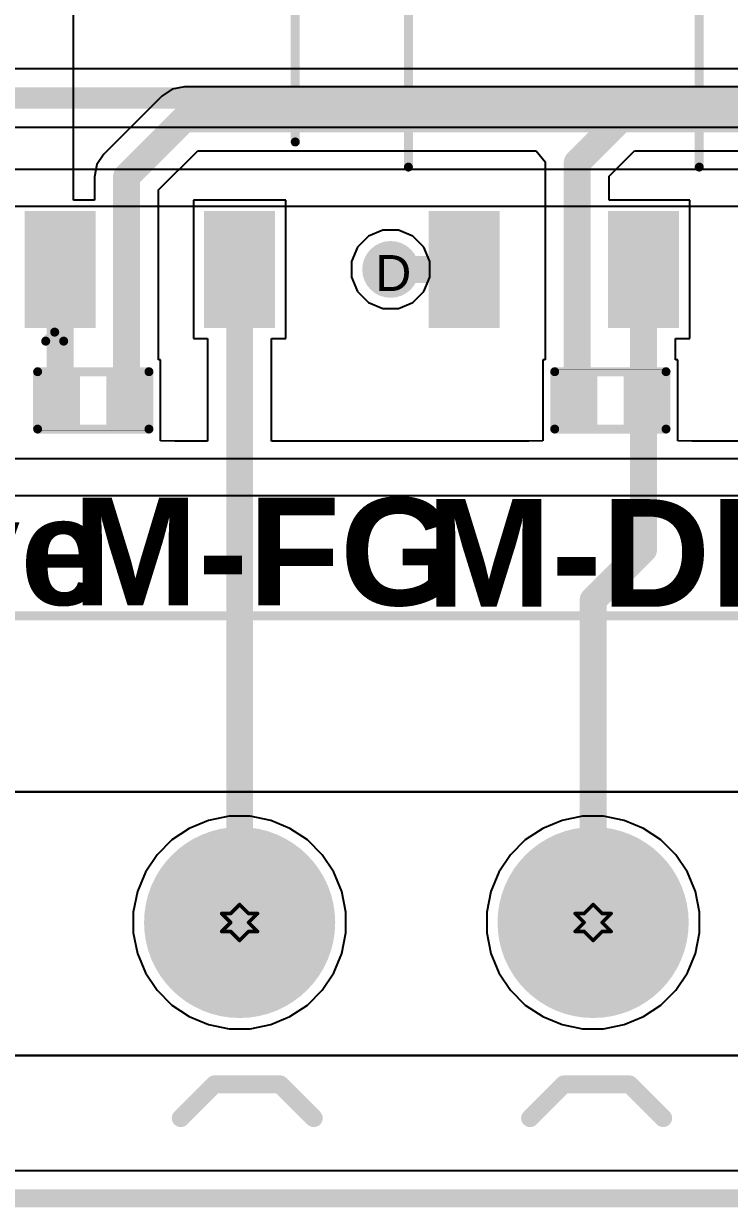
# Model space of a CAD drawing. Header units: inches. Extents: x 0 to 5401, y 0 to 5414.
# Drawn here: x 54.02 to 64, y -0.13 to 16.63 of the extents above; entities that cross this region are included whole.
import ezdxf

# ---------------------------------------------------------------- set-up
doc = ezdxf.new("R2010")
doc.units = ezdxf.units.IN
for name, color, linetype in [('Board Outline', 216, 'Continuous'), ('Bottom Layer', 5, 'Continuous'), ('Bottom Solder', 6, 'Continuous'), ('Drill Drawing', 1, 'Continuous'), ('Layer 1', 16, 'Continuous'), ('Layer 2', 76, 'Continuous'), ('Multi-Layer', 9, 'Continuous'), ('Pad Holes', 156, 'Continuous'), ('Top Layer', 1, 'Continuous'), ('Top Overlay', 2, 'Continuous'), ('Top Paste', 8, 'Continuous'), ('Top Solder', 216, 'Continuous'), ('Via Holes', 16, 'Continuous')]:
    doc.layers.add(name, color=color, linetype=linetype)
doc.styles.add('Arial', font='', dxfattribs={"height": 0.2})
doc.styles.add('Arial_Bold', font='', dxfattribs={"height": 0.2})
doc.styles.get('Arial').set_extended_font_data('Arial')
doc.styles.get('Arial_Bold').set_extended_font_data('Arial', bold=True)

# ---------------------------------------------------------------- blocks, each defined once
blk = doc.blocks.new('SOP_4_2_54_20')
at = {"layer": 'Top Layer'}
for points in [[(-3.85, 1.67), (-2.4, 1.67), (-2.4, 0.87), (-3.85, 0.87)], [(2.4, 1.67), (3.85, 1.67), (3.85, 0.87), (2.4, 0.87)], [(-3.85, -0.87), (-2.4, -0.87), (-2.4, -1.67), (-3.85, -1.67)], [(2.4, -0.87), (3.85, -0.87), (3.85, -1.67), (2.4, -1.67)]]:
    blk.add_hatch(color=1, dxfattribs=at).paths.add_polyline_path(points)
at = {"layer": 'Top Paste'}
for points in [[(-3.85, 1.67), (-2.4, 1.67), (-2.4, 0.87), (-3.85, 0.87)], [(2.4, 1.67), (3.85, 1.67), (3.85, 0.87), (2.4, 0.87)], [(-3.85, -0.87), (-2.4, -0.87), (-2.4, -1.67), (-3.85, -1.67)], [(2.4, -0.87), (3.85, -0.87), (3.85, -1.67), (2.4, -1.67)]]:
    blk.add_hatch(color=8, dxfattribs=at).paths.add_polyline_path(points)
at = {"layer": 'Top Solder'}
for points in [[(-3.952, 1.772), (-2.298, 1.772), (-2.298, 0.768), (-3.952, 0.768)], [(2.298, 1.772), (3.952, 1.772), (3.952, 0.768), (2.298, 0.768)], [(-3.952, -0.768), (-2.298, -0.768), (-2.298, -1.772), (-3.952, -1.772)], [(2.298, -0.768), (3.952, -0.768), (3.952, -1.772), (2.298, -1.772)]]:
    blk.add_hatch(color=216, dxfattribs=at).paths.add_polyline_path(points)
at = {"layer": 'Top Overlay'}
for points in [[(-1.321, 2.057, 0.127, 0.127, 0), (1.676, 2.057, 0.127, 0.127, 0)], [(-4.14, 1.473, 0.127, 0.127, 0), (-4.013, 1.346, 0.127, 0.127, 0)], [(-4.14, 1.473, 0.127, 0.127, 0), (-4.14, 1.219, 0.127, 0.127, 0)], [(-4.013, 1.346, 0.127, 0.127, 0), (-4.14, 1.219, 0.127, 0.127, 0)], [(-1.321, -2.057, 0.127, 0.127, 0), (1.676, -2.057, 0.127, 0.127, 0)]]:
    blk.add_lwpolyline(points, format="xyseb", dxfattribs=at)
for points in [[(-1.353, 2.057, 0.0635, 0.0635, 1), (-1.289, 2.057, 0.0635, 0.0635, 1)], [(1.645, 2.057, 0.0635, 0.0635, 1), (1.708, 2.057, 0.0635, 0.0635, 1)], [(-4.172, 1.473, 0.0635, 0.0635, 1), (-4.108, 1.473, 0.0635, 0.0635, 1)], [(-4.172, 1.473, 0.0635, 0.0635, 1), (-4.108, 1.473, 0.0635, 0.0635, 1)], [(-4.045, 1.346, 0.0635, 0.0635, 1), (-3.981, 1.346, 0.0635, 0.0635, 1)], [(-4.045, 1.346, 0.0635, 0.0635, 1), (-3.981, 1.346, 0.0635, 0.0635, 1)], [(-4.172, 1.219, 0.0635, 0.0635, 1), (-4.108, 1.219, 0.0635, 0.0635, 1)], [(-4.172, 1.219, 0.0635, 0.0635, 1), (-4.108, 1.219, 0.0635, 0.0635, 1)], [(-1.353, -2.057, 0.0635, 0.0635, 1), (-1.289, -2.057, 0.0635, 0.0635, 1)], [(1.645, -2.057, 0.0635, 0.0635, 1), (1.708, -2.057, 0.0635, 0.0635, 1)]]:
    blk.add_lwpolyline(points, format="xyseb", close=True, dxfattribs=at)
blk = doc.blocks.new('SOP_4_2_54_22')
at = {"layer": 'Top Layer'}
for points in [[(-3.85, 1.67), (-2.4, 1.67), (-2.4, 0.87), (-3.85, 0.87)], [(2.4, 1.67), (3.85, 1.67), (3.85, 0.87), (2.4, 0.87)], [(-3.85, -0.87), (-2.4, -0.87), (-2.4, -1.67), (-3.85, -1.67)], [(2.4, -0.87), (3.85, -0.87), (3.85, -1.67), (2.4, -1.67)]]:
    blk.add_hatch(color=1, dxfattribs=at).paths.add_polyline_path(points)
at = {"layer": 'Top Paste'}
for points in [[(-3.85, 1.67), (-2.4, 1.67), (-2.4, 0.87), (-3.85, 0.87)], [(2.4, 1.67), (3.85, 1.67), (3.85, 0.87), (2.4, 0.87)], [(-3.85, -0.87), (-2.4, -0.87), (-2.4, -1.67), (-3.85, -1.67)], [(2.4, -0.87), (3.85, -0.87), (3.85, -1.67), (2.4, -1.67)]]:
    blk.add_hatch(color=8, dxfattribs=at).paths.add_polyline_path(points)
at = {"layer": 'Top Solder'}
for points in [[(-3.952, 1.772), (-2.298, 1.772), (-2.298, 0.768), (-3.952, 0.768)], [(2.298, 1.772), (3.952, 1.772), (3.952, 0.768), (2.298, 0.768)], [(-3.952, -0.768), (-2.298, -0.768), (-2.298, -1.772), (-3.952, -1.772)], [(2.298, -0.768), (3.952, -0.768), (3.952, -1.772), (2.298, -1.772)]]:
    blk.add_hatch(color=216, dxfattribs=at).paths.add_polyline_path(points)
at = {"layer": 'Top Overlay'}
for points in [[(1.676, 2.057, 0.127, 0.127, 0), (-1.321, 2.057, 0.127, 0.127, 0)], [(-4.013, 1.346, 0.127, 0.127, 0), (-4.14, 1.473, 0.127, 0.127, 0)], [(-4.14, 1.219, 0.127, 0.127, 0), (-4.14, 1.473, 0.127, 0.127, 0)], [(-4.14, 1.219, 0.127, 0.127, 0), (-4.013, 1.346, 0.127, 0.127, 0)], [(1.676, -2.057, 0.127, 0.127, 0), (-1.321, -2.057, 0.127, 0.127, 0)]]:
    blk.add_lwpolyline(points, format="xyseb", dxfattribs=at)
for points in [[(-1.353, 2.057, 0.0635, 0.0635, 1), (-1.289, 2.057, 0.0635, 0.0635, 1)], [(1.645, 2.057, 0.0635, 0.0635, 1), (1.708, 2.057, 0.0635, 0.0635, 1)], [(-4.172, 1.473, 0.0635, 0.0635, 1), (-4.108, 1.473, 0.0635, 0.0635, 1)], [(-4.172, 1.473, 0.0635, 0.0635, 1), (-4.108, 1.473, 0.0635, 0.0635, 1)], [(-4.045, 1.346, 0.0635, 0.0635, 1), (-3.981, 1.346, 0.0635, 0.0635, 1)], [(-4.045, 1.346, 0.0635, 0.0635, 1), (-3.981, 1.346, 0.0635, 0.0635, 1)], [(-4.172, 1.219, 0.0635, 0.0635, 1), (-4.108, 1.219, 0.0635, 0.0635, 1)], [(-4.172, 1.219, 0.0635, 0.0635, 1), (-4.108, 1.219, 0.0635, 0.0635, 1)], [(-1.353, -2.057, 0.0635, 0.0635, 1), (-1.289, -2.057, 0.0635, 0.0635, 1)], [(1.645, -2.057, 0.0635, 0.0635, 1), (1.708, -2.057, 0.0635, 0.0635, 1)]]:
    blk.add_lwpolyline(points, format="xyseb", close=True, dxfattribs=at)
blk = doc.blocks.new('R___0402_82')
at = {"layer": 'Top Layer'}
for points in [[(-0.699, -0.318), (-0.699, 0.318), (-0.241, 0.318), (-0.241, -0.318)], [(0.241, -0.318), (0.241, 0.318), (0.699, 0.318), (0.699, -0.318)]]:
    blk.add_hatch(color=1, dxfattribs=at).paths.add_polyline_path(points)
at = {"layer": 'Top Paste'}
for points in [[(-0.699, -0.318), (-0.699, 0.318), (-0.241, 0.318), (-0.241, -0.318)], [(0.241, -0.318), (0.241, 0.318), (0.699, 0.318), (0.699, -0.318)]]:
    blk.add_hatch(color=8, dxfattribs=at).paths.add_polyline_path(points)
at = {"layer": 'Top Solder'}
for points in [[(-0.754, -0.373), (-0.754, 0.373), (-0.186, 0.373), (-0.186, -0.373)], [(0.186, -0.373), (0.186, 0.373), (0.754, 0.373), (0.754, -0.373)]]:
    blk.add_hatch(color=216, dxfattribs=at).paths.add_polyline_path(points)
at = {"layer": 'Top Overlay'}
for points in [[(-0.787, 0.406, 0.127, 0.127, 0), (0.787, 0.406, 0.127, 0.127, 0)], [(-0.787, -0.406, 0.127, 0.127, 0), (-0.787, 0.406, 0.127, 0.127, 0)], [(0.787, -0.406, 0.127, 0.127, 0), (0.787, 0.406, 0.127, 0.127, 0)], [(-0.787, -0.406, 0.127, 0.127, 0), (0.787, -0.406, 0.127, 0.127, 0)], [(-0.813, -0.432, 0.00323, 0.00323, 0), (0.813, -0.432, 0.00323, 0.00323, 0)]]:
    blk.add_lwpolyline(points, format="xyseb", dxfattribs=at)
for points in [[(-0.819, 0.406, 0.0635, 0.0635, 1), (-0.756, 0.406, 0.0635, 0.0635, 1)], [(-0.819, 0.406, 0.0635, 0.0635, 1), (-0.756, 0.406, 0.0635, 0.0635, 1)], [(0.756, 0.406, 0.0635, 0.0635, 1), (0.819, 0.406, 0.0635, 0.0635, 1)], [(0.756, 0.406, 0.0635, 0.0635, 1), (0.819, 0.406, 0.0635, 0.0635, 1)], [(-0.819, -0.406, 0.0635, 0.0635, 1), (-0.756, -0.406, 0.0635, 0.0635, 1)], [(-0.819, -0.406, 0.0635, 0.0635, 1), (-0.756, -0.406, 0.0635, 0.0635, 1)], [(-0.814, -0.432, 0.00161, 0.00161, 1), (-0.812, -0.432, 0.00161, 0.00161, 1)], [(0.756, -0.406, 0.0635, 0.0635, 1), (0.819, -0.406, 0.0635, 0.0635, 1)], [(0.756, -0.406, 0.0635, 0.0635, 1), (0.819, -0.406, 0.0635, 0.0635, 1)], [(0.812, -0.432, 0.00161, 0.00161, 1), (0.814, -0.432, 0.00161, 0.00161, 1)]]:
    blk.add_lwpolyline(points, format="xyseb", close=True, dxfattribs=at)
blk = doc.blocks.new('R___0402_84')
at = {"layer": 'Top Layer'}
for points in [[(-0.699, -0.318), (-0.699, 0.318), (-0.241, 0.318), (-0.241, -0.318)], [(0.241, -0.318), (0.241, 0.318), (0.699, 0.318), (0.699, -0.318)]]:
    blk.add_hatch(color=1, dxfattribs=at).paths.add_polyline_path(points)
at = {"layer": 'Top Paste'}
for points in [[(-0.699, -0.318), (-0.699, 0.318), (-0.241, 0.318), (-0.241, -0.318)], [(0.241, -0.318), (0.241, 0.318), (0.699, 0.318), (0.699, -0.318)]]:
    blk.add_hatch(color=8, dxfattribs=at).paths.add_polyline_path(points)
at = {"layer": 'Top Solder'}
for points in [[(-0.754, -0.373), (-0.754, 0.373), (-0.186, 0.373), (-0.186, -0.373)], [(0.186, -0.373), (0.186, 0.373), (0.754, 0.373), (0.754, -0.373)]]:
    blk.add_hatch(color=216, dxfattribs=at).paths.add_polyline_path(points)
at = {"layer": 'Top Overlay'}
for points in [[(0.787, 0.406, 0.127, 0.127, 0), (-0.787, 0.406, 0.127, 0.127, 0)], [(-0.787, 0.406, 0.127, 0.127, 0), (-0.787, -0.406, 0.127, 0.127, 0)], [(0.787, 0.406, 0.127, 0.127, 0), (0.787, -0.406, 0.127, 0.127, 0)], [(0.787, -0.406, 0.127, 0.127, 0), (-0.787, -0.406, 0.127, 0.127, 0)], [(0.813, -0.432, 0.00323, 0.00323, 0), (-0.813, -0.432, 0.00323, 0.00323, 0)]]:
    blk.add_lwpolyline(points, format="xyseb", dxfattribs=at)
for points in [[(-0.819, 0.406, 0.0635, 0.0635, 1), (-0.756, 0.406, 0.0635, 0.0635, 1)], [(-0.819, 0.406, 0.0635, 0.0635, 1), (-0.756, 0.406, 0.0635, 0.0635, 1)], [(0.756, 0.406, 0.0635, 0.0635, 1), (0.819, 0.406, 0.0635, 0.0635, 1)], [(0.756, 0.406, 0.0635, 0.0635, 1), (0.819, 0.406, 0.0635, 0.0635, 1)], [(-0.819, -0.406, 0.0635, 0.0635, 1), (-0.756, -0.406, 0.0635, 0.0635, 1)], [(-0.819, -0.406, 0.0635, 0.0635, 1), (-0.756, -0.406, 0.0635, 0.0635, 1)], [(-0.814, -0.432, 0.00161, 0.00161, 1), (-0.812, -0.432, 0.00161, 0.00161, 1)], [(0.756, -0.406, 0.0635, 0.0635, 1), (0.819, -0.406, 0.0635, 0.0635, 1)], [(0.756, -0.406, 0.0635, 0.0635, 1), (0.819, -0.406, 0.0635, 0.0635, 1)], [(0.812, -0.432, 0.00161, 0.00161, 1), (0.814, -0.432, 0.00161, 0.00161, 1)]]:
    blk.add_lwpolyline(points, format="xyseb", close=True, dxfattribs=at)
blk = doc.blocks.new('WJ127_5_0_5P_184')
at = {"layer": 'Bottom Layer'}
h = blk.add_hatch(color=5, dxfattribs=at)
edge = h.paths.add_edge_path()
edge.add_arc((0, 0), 1.25, 0, 360)
h = blk.add_hatch(color=5, dxfattribs=at)
edge = h.paths.add_edge_path()
edge.add_arc((5, 0), 1.25, 0, 360)
at = {"layer": 'Bottom Solder'}
h = blk.add_hatch(color=6, dxfattribs=at)
edge = h.paths.add_edge_path()
edge.add_arc((0, 0), 1.352, 0, 360)
h = blk.add_hatch(color=6, dxfattribs=at)
edge = h.paths.add_edge_path()
edge.add_arc((5, 0), 1.352, 0, 360)
at = {"layer": 'Layer 1'}
h = blk.add_hatch(color=16, dxfattribs=at)
edge = h.paths.add_edge_path()
edge.add_arc((0, 0), 1.25, 0, 360)
h = blk.add_hatch(color=16, dxfattribs=at)
edge = h.paths.add_edge_path()
edge.add_arc((5, 0), 1.25, 0, 360)
at = {"layer": 'Layer 2'}
h = blk.add_hatch(color=76, dxfattribs=at)
edge = h.paths.add_edge_path()
edge.add_arc((0, 0), 1.25, 0, 360)
h = blk.add_hatch(color=76, dxfattribs=at)
edge = h.paths.add_edge_path()
edge.add_arc((5, 0), 1.25, 0, 360)
at = {"layer": 'Multi-Layer'}
h = blk.add_hatch(color=9, dxfattribs=at)
edge = h.paths.add_edge_path()
edge.add_arc((0, 0), 1.25, 0, 360)
h = blk.add_hatch(color=9, dxfattribs=at)
edge = h.paths.add_edge_path()
edge.add_arc((5, 0), 1.25, 0, 360)
at = {"layer": 'Pad Holes'}
h = blk.add_hatch(color=7, dxfattribs=at)
edge = h.paths.add_edge_path()
edge.add_arc((0, 0), 0.65, 0, 360)
h = blk.add_hatch(color=7, dxfattribs=at)
edge = h.paths.add_edge_path()
edge.add_arc((5, 0), 0.65, 0, 360)
at = {"layer": 'Top Layer'}
h = blk.add_hatch(color=1, dxfattribs=at)
edge = h.paths.add_edge_path()
edge.add_arc((0, 0), 1.25, 0, 360)
h = blk.add_hatch(color=1, dxfattribs=at)
edge = h.paths.add_edge_path()
edge.add_arc((5, 0), 1.25, 0, 360)
at = {"layer": 'Top Solder'}
h = blk.add_hatch(color=216, dxfattribs=at)
edge = h.paths.add_edge_path()
edge.add_arc((0, 0), 1.352, 0, 360)
h = blk.add_hatch(color=216, dxfattribs=at)
edge = h.paths.add_edge_path()
edge.add_arc((5, 0), 1.352, 0, 360)
at = {"layer": 'Top Overlay'}
for points in [[(-13.005, 4.343, 0.127, 0.127, 0), (12.548, 4.343, 0.127, 0.127, 0)], [(-0.833, -2.769, 0.254, 0.254, 0), (-0.356, -2.292, 0.254, 0.254, 0)], [(-0.356, -2.292, 0.254, 0.254, 0), (0.572, -2.292, 0.254, 0.254, 0)], [(0.572, -2.292, 0.254, 0.254, 0), (1.049, -2.769, 0.254, 0.254, 0)], [(4.109, -2.769, 0.254, 0.254, 0), (4.586, -2.292, 0.254, 0.254, 0)], [(4.586, -2.292, 0.254, 0.254, 0), (5.514, -2.292, 0.254, 0.254, 0)], [(5.514, -2.292, 0.254, 0.254, 0), (5.991, -2.769, 0.254, 0.254, 0)], [(-13.005, -3.912, 0.127, 0.127, 0), (12.548, -3.912, 0.127, 0.127, 0)]]:
    blk.add_lwpolyline(points, format="xyseb", dxfattribs=at)
for points in [[(-0.42, -2.292, 0.127, 0.127, 1), (-0.293, -2.292, 0.127, 0.127, 1)], [(-0.42, -2.292, 0.127, 0.127, 1), (-0.293, -2.292, 0.127, 0.127, 1)], [(0.509, -2.292, 0.127, 0.127, 1), (0.636, -2.292, 0.127, 0.127, 1)], [(0.509, -2.292, 0.127, 0.127, 1), (0.636, -2.292, 0.127, 0.127, 1)], [(4.522, -2.292, 0.127, 0.127, 1), (4.649, -2.292, 0.127, 0.127, 1)], [(4.522, -2.292, 0.127, 0.127, 1), (4.649, -2.292, 0.127, 0.127, 1)], [(5.45, -2.292, 0.127, 0.127, 1), (5.577, -2.292, 0.127, 0.127, 1)], [(5.45, -2.292, 0.127, 0.127, 1), (5.577, -2.292, 0.127, 0.127, 1)], [(-0.896, -2.769, 0.127, 0.127, 1), (-0.769, -2.769, 0.127, 0.127, 1)], [(0.985, -2.769, 0.127, 0.127, 1), (1.112, -2.769, 0.127, 0.127, 1)], [(4.045, -2.769, 0.127, 0.127, 1), (4.172, -2.769, 0.127, 0.127, 1)], [(5.927, -2.769, 0.127, 0.127, 1), (6.054, -2.769, 0.127, 0.127, 1)]]:
    blk.add_lwpolyline(points, format="xyseb", close=True, dxfattribs=at)

msp = doc.modelspace()

# ---------------------------------------------------------------- hatches: boundary and pattern name
at = {"layer": 'Bottom Layer'}
h = msp.add_hatch(color=5, dxfattribs=at)
edge = h.paths.add_edge_path()
edge.add_arc((59.206, 13.15), 0.3, 0, 360)
at = {"layer": 'Bottom Solder'}
h = msp.add_hatch(color=6, dxfattribs=at)
edge = h.paths.add_edge_path()
edge.add_arc((59.206, 13.15), 0.402, 0, 360)
at = {"layer": 'Layer 1'}
h = msp.add_hatch(color=16, dxfattribs=at)
edge = h.paths.add_edge_path()
edge.add_arc((59.206, 13.15), 0.3, 0, 360)
at = {"layer": 'Layer 2'}
h = msp.add_hatch(color=76, dxfattribs=at)
edge = h.paths.add_edge_path()
edge.add_arc((59.206, 13.15), 0.3, 0, 360)
at = {"layer": 'Top Layer'}
h = msp.add_hatch(color=1, dxfattribs=at)
edge = h.paths.add_edge_path()
edge.add_arc((59.206, 13.15), 0.3, 0, 360)
at = {"layer": 'Top Solder'}
h = msp.add_hatch(color=216, dxfattribs=at)
edge = h.paths.add_edge_path()
edge.add_arc((59.206, 13.15), 0.402, 0, 360)
at = {"layer": 'Via Holes'}
h = msp.add_hatch(color=7, dxfattribs=at)
edge = h.paths.add_edge_path()
edge.add_arc((59.206, 13.15), 0.15, 0, 360)

# ---------------------------------------------------------------- linework, layer by layer
at = {"layer": 'Board Outline'}
msp.add_lwpolyline([(0, 0, 0.254, 0.254, 0), (150, 0, 0.254, 0.254, 0)], format="xyseb", dxfattribs=at)
at = {"layer": 'Bottom Layer'}
for p, q in [((142.792, 15.991), (38.513, 15.991)), ((38.341, 15.162), (142.964, 15.162)), ((44.065, 5.753), (69.618, 5.753)), ((69.618, 5.753), (44.065, 5.753)), ((69.618, 2.024), (44.065, 2.024)), ((44.065, 2.024), (69.618, 2.024)), ((145.483, 0.388), (4.517, 0.388))]:
    msp.add_line(p, q, dxfattribs=at)
msp.add_lwpolyline([(38.341, 15.576, 0.305, 0.305, 0), (142.964, 15.576, 0.305, 0.305, 0)], format="xyseb", dxfattribs=at)
at = {"layer": 'Drill Drawing'}
for points in [[(56.816, 4.032, 0.0508, 0.0508, 0), (56.943, 3.905, 0.0508, 0.0508, 0)], [(56.816, 4.032, 0.0508, 0.0508, 0), (56.943, 4.032, 0.0508, 0.0508, 0)], [(56.943, 4.032, 0.0508, 0.0508, 0), (57.07, 4.159, 0.0508, 0.0508, 0)], [(57.07, 4.159, 0.0508, 0.0508, 0), (57.197, 4.032, 0.0508, 0.0508, 0)], [(57.197, 4.032, 0.0508, 0.0508, 0), (57.324, 4.032, 0.0508, 0.0508, 0)], [(57.197, 3.905, 0.0508, 0.0508, 0), (57.324, 4.032, 0.0508, 0.0508, 0)], [(61.816, 4.032, 0.0508, 0.0508, 0), (61.943, 3.905, 0.0508, 0.0508, 0)], [(61.816, 4.032, 0.0508, 0.0508, 0), (61.943, 4.032, 0.0508, 0.0508, 0)], [(61.943, 4.032, 0.0508, 0.0508, 0), (62.07, 4.159, 0.0508, 0.0508, 0)], [(62.07, 4.159, 0.0508, 0.0508, 0), (62.197, 4.032, 0.0508, 0.0508, 0)], [(62.197, 4.032, 0.0508, 0.0508, 0), (62.324, 4.032, 0.0508, 0.0508, 0)], [(62.197, 3.905, 0.0508, 0.0508, 0), (62.324, 4.032, 0.0508, 0.0508, 0)], [(56.816, 3.778, 0.0508, 0.0508, 0), (56.943, 3.905, 0.0508, 0.0508, 0)], [(57.197, 3.905, 0.0508, 0.0508, 0), (57.324, 3.778, 0.0508, 0.0508, 0)], [(61.816, 3.778, 0.0508, 0.0508, 0), (61.943, 3.905, 0.0508, 0.0508, 0)], [(62.197, 3.905, 0.0508, 0.0508, 0), (62.324, 3.778, 0.0508, 0.0508, 0)], [(56.816, 3.778, 0.0508, 0.0508, 0), (56.943, 3.778, 0.0508, 0.0508, 0)], [(56.943, 3.778, 0.0508, 0.0508, 0), (57.07, 3.651, 0.0508, 0.0508, 0)], [(57.07, 3.651, 0.0508, 0.0508, 0), (57.197, 3.778, 0.0508, 0.0508, 0)], [(57.197, 3.778, 0.0508, 0.0508, 0), (57.324, 3.778, 0.0508, 0.0508, 0)], [(61.816, 3.778, 0.0508, 0.0508, 0), (61.943, 3.778, 0.0508, 0.0508, 0)], [(61.943, 3.778, 0.0508, 0.0508, 0), (62.07, 3.651, 0.0508, 0.0508, 0)], [(62.07, 3.651, 0.0508, 0.0508, 0), (62.197, 3.778, 0.0508, 0.0508, 0)], [(62.197, 3.778, 0.0508, 0.0508, 0), (62.324, 3.778, 0.0508, 0.0508, 0)]]:
    msp.add_lwpolyline(points, format="xyseb", dxfattribs=at)
for points in [[(56.803, 4.032, 0.0254, 0.0254, 1), (56.829, 4.032, 0.0254, 0.0254, 1)], [(56.803, 4.032, 0.0254, 0.0254, 1), (56.829, 4.032, 0.0254, 0.0254, 1)], [(56.93, 4.032, 0.0254, 0.0254, 1), (56.956, 4.032, 0.0254, 0.0254, 1)], [(56.93, 4.032, 0.0254, 0.0254, 1), (56.956, 4.032, 0.0254, 0.0254, 1)], [(57.057, 4.159, 0.0254, 0.0254, 1), (57.083, 4.159, 0.0254, 0.0254, 1)], [(57.057, 4.159, 0.0254, 0.0254, 1), (57.083, 4.159, 0.0254, 0.0254, 1)], [(57.184, 4.032, 0.0254, 0.0254, 1), (57.21, 4.032, 0.0254, 0.0254, 1)], [(57.184, 4.032, 0.0254, 0.0254, 1), (57.21, 4.032, 0.0254, 0.0254, 1)], [(57.311, 4.032, 0.0254, 0.0254, 1), (57.337, 4.032, 0.0254, 0.0254, 1)], [(57.311, 4.032, 0.0254, 0.0254, 1), (57.337, 4.032, 0.0254, 0.0254, 1)], [(61.803, 4.032, 0.0254, 0.0254, 1), (61.829, 4.032, 0.0254, 0.0254, 1)], [(61.803, 4.032, 0.0254, 0.0254, 1), (61.829, 4.032, 0.0254, 0.0254, 1)], [(61.93, 4.032, 0.0254, 0.0254, 1), (61.956, 4.032, 0.0254, 0.0254, 1)], [(61.93, 4.032, 0.0254, 0.0254, 1), (61.956, 4.032, 0.0254, 0.0254, 1)], [(62.057, 4.159, 0.0254, 0.0254, 1), (62.083, 4.159, 0.0254, 0.0254, 1)], [(62.057, 4.159, 0.0254, 0.0254, 1), (62.083, 4.159, 0.0254, 0.0254, 1)], [(62.184, 4.032, 0.0254, 0.0254, 1), (62.21, 4.032, 0.0254, 0.0254, 1)], [(62.184, 4.032, 0.0254, 0.0254, 1), (62.21, 4.032, 0.0254, 0.0254, 1)], [(62.311, 4.032, 0.0254, 0.0254, 1), (62.337, 4.032, 0.0254, 0.0254, 1)], [(62.311, 4.032, 0.0254, 0.0254, 1), (62.337, 4.032, 0.0254, 0.0254, 1)], [(56.93, 3.905, 0.0254, 0.0254, 1), (56.956, 3.905, 0.0254, 0.0254, 1)], [(56.93, 3.905, 0.0254, 0.0254, 1), (56.956, 3.905, 0.0254, 0.0254, 1)], [(57.184, 3.905, 0.0254, 0.0254, 1), (57.21, 3.905, 0.0254, 0.0254, 1)], [(57.184, 3.905, 0.0254, 0.0254, 1), (57.21, 3.905, 0.0254, 0.0254, 1)], [(61.93, 3.905, 0.0254, 0.0254, 1), (61.956, 3.905, 0.0254, 0.0254, 1)], [(61.93, 3.905, 0.0254, 0.0254, 1), (61.956, 3.905, 0.0254, 0.0254, 1)], [(62.184, 3.905, 0.0254, 0.0254, 1), (62.21, 3.905, 0.0254, 0.0254, 1)], [(62.184, 3.905, 0.0254, 0.0254, 1), (62.21, 3.905, 0.0254, 0.0254, 1)], [(56.803, 3.778, 0.0254, 0.0254, 1), (56.829, 3.778, 0.0254, 0.0254, 1)], [(56.803, 3.778, 0.0254, 0.0254, 1), (56.829, 3.778, 0.0254, 0.0254, 1)], [(56.93, 3.778, 0.0254, 0.0254, 1), (56.956, 3.778, 0.0254, 0.0254, 1)], [(56.93, 3.778, 0.0254, 0.0254, 1), (56.956, 3.778, 0.0254, 0.0254, 1)], [(57.184, 3.778, 0.0254, 0.0254, 1), (57.21, 3.778, 0.0254, 0.0254, 1)], [(57.184, 3.778, 0.0254, 0.0254, 1), (57.21, 3.778, 0.0254, 0.0254, 1)], [(57.311, 3.778, 0.0254, 0.0254, 1), (57.337, 3.778, 0.0254, 0.0254, 1)], [(57.311, 3.778, 0.0254, 0.0254, 1), (57.337, 3.778, 0.0254, 0.0254, 1)], [(61.803, 3.778, 0.0254, 0.0254, 1), (61.829, 3.778, 0.0254, 0.0254, 1)], [(61.803, 3.778, 0.0254, 0.0254, 1), (61.829, 3.778, 0.0254, 0.0254, 1)], [(61.93, 3.778, 0.0254, 0.0254, 1), (61.956, 3.778, 0.0254, 0.0254, 1)], [(61.93, 3.778, 0.0254, 0.0254, 1), (61.956, 3.778, 0.0254, 0.0254, 1)], [(62.184, 3.778, 0.0254, 0.0254, 1), (62.21, 3.778, 0.0254, 0.0254, 1)], [(62.184, 3.778, 0.0254, 0.0254, 1), (62.21, 3.778, 0.0254, 0.0254, 1)], [(62.311, 3.778, 0.0254, 0.0254, 1), (62.337, 3.778, 0.0254, 0.0254, 1)], [(62.311, 3.778, 0.0254, 0.0254, 1), (62.337, 3.778, 0.0254, 0.0254, 1)], [(57.057, 3.651, 0.0254, 0.0254, 1), (57.083, 3.651, 0.0254, 0.0254, 1)], [(57.057, 3.651, 0.0254, 0.0254, 1), (57.083, 3.651, 0.0254, 0.0254, 1)], [(62.057, 3.651, 0.0254, 0.0254, 1), (62.083, 3.651, 0.0254, 0.0254, 1)], [(62.057, 3.651, 0.0254, 0.0254, 1), (62.083, 3.651, 0.0254, 0.0254, 1)]]:
    msp.add_lwpolyline(points, format="xyseb", close=True, dxfattribs=at)
at = {"layer": 'Layer 1'}
for p, q in [((140.808, 10.468), (0.388, 10.468)), ((0.388, 9.95), (141.326, 9.95)), ((56.922, 5.409), (56.631, 5.351)), ((57.218, 5.409), (56.922, 5.409)), ((57.509, 5.351), (57.218, 5.409)), ((61.922, 5.409), (61.631, 5.351)), ((62.218, 5.409), (61.922, 5.409)), ((62.509, 5.351), (62.218, 5.409)), ((56.358, 5.238), (56.111, 5.073)), ((56.631, 5.351), (56.358, 5.238)), ((57.782, 5.238), (57.509, 5.351)), ((58.029, 5.073), (57.782, 5.238)), ((61.358, 5.238), (61.111, 5.073)), ((61.631, 5.351), (61.358, 5.238)), ((62.782, 5.238), (62.509, 5.351)), ((63.029, 5.073), (62.782, 5.238)), ((56.111, 5.073), (55.902, 4.864)), ((58.238, 4.864), (58.029, 5.073)), ((61.111, 5.073), (60.902, 4.864)), ((63.238, 4.864), (63.029, 5.073)), ((55.902, 4.864), (55.737, 4.617)), ((58.403, 4.617), (58.238, 4.864)), ((60.902, 4.864), (60.737, 4.617)), ((63.403, 4.617), (63.238, 4.864)), ((55.737, 4.617), (55.624, 4.344)), ((58.516, 4.344), (58.403, 4.617)), ((60.737, 4.617), (60.624, 4.344)), ((63.516, 4.344), (63.403, 4.617)), ((55.624, 4.344), (55.566, 4.053)), ((58.574, 4.053), (58.516, 4.344)), ((60.624, 4.344), (60.566, 4.053)), ((63.574, 4.053), (63.516, 4.344)), ((55.566, 4.053), (55.566, 3.757)), ((58.574, 3.757), (58.574, 4.053)), ((60.566, 4.053), (60.566, 3.757)), ((63.574, 3.757), (63.574, 4.053)), ((55.566, 3.757), (55.624, 3.466)), ((58.516, 3.466), (58.574, 3.757)), ((60.566, 3.757), (60.624, 3.466)), ((63.516, 3.466), (63.574, 3.757)), ((55.624, 3.466), (55.737, 3.193)), ((58.403, 3.193), (58.516, 3.466)), ((60.624, 3.466), (60.737, 3.193)), ((63.403, 3.193), (63.516, 3.466)), ((55.737, 3.193), (55.902, 2.946)), ((58.238, 2.946), (58.403, 3.193)), ((60.737, 3.193), (60.902, 2.946)), ((63.238, 2.946), (63.403, 3.193)), ((55.902, 2.946), (56.111, 2.737)), ((58.029, 2.737), (58.238, 2.946)), ((60.902, 2.946), (61.111, 2.737)), ((63.029, 2.737), (63.238, 2.946)), ((56.111, 2.737), (56.358, 2.572)), ((57.782, 2.572), (58.029, 2.737)), ((61.111, 2.737), (61.358, 2.572)), ((62.782, 2.572), (63.029, 2.737)), ((56.358, 2.572), (56.631, 2.459)), ((57.509, 2.459), (57.782, 2.572)), ((61.358, 2.572), (61.631, 2.459)), ((62.509, 2.459), (62.782, 2.572)), ((56.631, 2.459), (56.922, 2.401)), ((56.922, 2.401), (57.218, 2.401)), ((57.218, 2.401), (57.509, 2.459)), ((61.631, 2.459), (61.922, 2.401)), ((61.922, 2.401), (62.218, 2.401)), ((62.218, 2.401), (62.509, 2.459)), ((145.397, 0.388), (4.603, 0.388))]:
    msp.add_line(p, q, dxfattribs=at)
at = {"layer": 'Layer 2'}
for p, q in [((68.407, 14.564), (35.155, 14.564)), ((32.715, 14.046), (137.312, 14.046)), ((58.892, 13.619), (58.736, 13.464)), ((59.096, 13.704), (58.892, 13.619)), ((59.316, 13.704), (59.096, 13.704)), ((59.52, 13.619), (59.316, 13.704)), ((59.676, 13.464), (59.52, 13.619)), ((58.736, 13.464), (58.652, 13.26)), ((59.76, 13.26), (59.676, 13.464)), ((58.652, 13.26), (58.652, 13.04)), ((59.76, 13.04), (59.76, 13.26)), ((58.652, 13.04), (58.736, 12.836)), ((59.676, 12.836), (59.76, 13.04)), ((58.736, 12.836), (58.892, 12.68)), ((59.52, 12.68), (59.676, 12.836)), ((58.892, 12.68), (59.096, 12.596)), ((59.096, 12.596), (59.316, 12.596)), ((59.316, 12.596), (59.52, 12.68)), ((56.922, 5.409), (56.631, 5.351)), ((57.218, 5.409), (56.922, 5.409)), ((57.509, 5.351), (57.218, 5.409)), ((61.922, 5.409), (61.631, 5.351)), ((62.218, 5.409), (61.922, 5.409)), ((62.509, 5.351), (62.218, 5.409)), ((56.358, 5.238), (56.111, 5.073)), ((56.631, 5.351), (56.358, 5.238)), ((57.782, 5.238), (57.509, 5.351)), ((58.029, 5.073), (57.782, 5.238)), ((61.358, 5.238), (61.111, 5.073)), ((61.631, 5.351), (61.358, 5.238)), ((62.782, 5.238), (62.509, 5.351)), ((63.029, 5.073), (62.782, 5.238)), ((56.111, 5.073), (55.902, 4.864)), ((58.238, 4.864), (58.029, 5.073)), ((61.111, 5.073), (60.902, 4.864)), ((63.238, 4.864), (63.029, 5.073)), ((55.902, 4.864), (55.737, 4.617)), ((58.403, 4.617), (58.238, 4.864)), ((60.902, 4.864), (60.737, 4.617)), ((63.403, 4.617), (63.238, 4.864)), ((55.737, 4.617), (55.624, 4.344)), ((58.516, 4.344), (58.403, 4.617)), ((60.737, 4.617), (60.624, 4.344)), ((63.516, 4.344), (63.403, 4.617)), ((55.624, 4.344), (55.566, 4.053)), ((58.574, 4.053), (58.516, 4.344)), ((60.624, 4.344), (60.566, 4.053)), ((63.574, 4.053), (63.516, 4.344)), ((55.566, 4.053), (55.566, 3.757)), ((58.574, 3.757), (58.574, 4.053)), ((60.566, 4.053), (60.566, 3.757)), ((63.574, 3.757), (63.574, 4.053)), ((55.566, 3.757), (55.624, 3.466)), ((58.516, 3.466), (58.574, 3.757)), ((60.566, 3.757), (60.624, 3.466)), ((63.516, 3.466), (63.574, 3.757)), ((55.624, 3.466), (55.737, 3.193)), ((58.403, 3.193), (58.516, 3.466)), ((60.624, 3.466), (60.737, 3.193)), ((63.403, 3.193), (63.516, 3.466)), ((55.737, 3.193), (55.902, 2.946)), ((58.238, 2.946), (58.403, 3.193)), ((60.737, 3.193), (60.902, 2.946)), ((63.238, 2.946), (63.403, 3.193)), ((55.902, 2.946), (56.111, 2.737)), ((58.029, 2.737), (58.238, 2.946)), ((60.902, 2.946), (61.111, 2.737)), ((63.029, 2.737), (63.238, 2.946)), ((56.111, 2.737), (56.358, 2.572)), ((57.782, 2.572), (58.029, 2.737)), ((61.111, 2.737), (61.358, 2.572)), ((62.782, 2.572), (63.029, 2.737)), ((56.358, 2.572), (56.631, 2.459)), ((57.509, 2.459), (57.782, 2.572)), ((61.358, 2.572), (61.631, 2.459)), ((62.509, 2.459), (62.782, 2.572)), ((56.631, 2.459), (56.922, 2.401)), ((56.922, 2.401), (57.218, 2.401)), ((57.218, 2.401), (57.509, 2.459)), ((61.631, 2.459), (61.922, 2.401)), ((61.922, 2.401), (62.218, 2.401)), ((62.218, 2.401), (62.509, 2.459)), ((145.397, 0.388), (32.715, 0.388))]:
    msp.add_line(p, q, dxfattribs=at)
at = {"layer": 'Top Layer'}
for p, q in [((54.72, 14.129), (54.72, 16.767)), ((55.97, 15.603), (55.149, 14.783)), ((56.117, 15.701), (55.97, 15.603)), ((56.29, 15.736), (56.117, 15.701)), ((67.884, 15.736), (56.29, 15.736)), ((55.149, 14.783), (55.051, 14.636)), ((55.923, 14.275), (56.478, 14.83)), ((56.478, 14.83), (61.264, 14.83)), ((61.264, 14.83), (61.393, 14.672)), ((62.297, 14.472), (62.655, 14.83)), ((62.655, 14.83), (67.697, 14.83)), ((55.051, 14.636), (55.017, 14.462)), ((61.393, 14.672), (61.391, 14.659)), ((61.391, 14.659), (61.391, 11.868)), ((55.017, 14.462), (55.017, 14.129)), ((62.297, 14.129), (62.297, 14.472)), ((55.923, 11.868), (55.923, 14.275)), ((55.017, 14.129), (54.72, 14.129)), ((57.724, 14.129), (56.416, 14.129)), ((56.416, 14.129), (56.416, 12.171)), ((57.724, 12.171), (57.724, 14.129)), ((63.438, 14.129), (62.297, 14.129)), ((63.438, 12.171), (63.438, 14.129)), ((56.416, 12.171), (56.617, 12.171)), ((56.617, 12.171), (56.617, 10.719)), ((57.523, 10.719), (57.523, 12.171)), ((57.523, 12.171), (57.724, 12.171)), ((63.237, 11.868), (63.237, 12.171)), ((63.237, 12.171), (63.438, 12.171)), ((55.952, 11.868), (55.923, 11.868)), ((55.952, 10.725), (55.952, 11.868)), ((61.391, 11.868), (61.361, 11.868)), ((61.361, 11.868), (61.361, 10.725)), ((63.266, 11.868), (63.237, 11.868)), ((63.266, 10.725), (63.266, 11.868)), ((56.153, 10.719), (55.952, 10.725)), ((61.361, 10.725), (61.161, 10.719)), ((63.467, 10.719), (63.266, 10.725)), ((56.617, 10.719), (56.153, 10.719)), ((61.161, 10.719), (57.523, 10.719)), ((66.617, 10.719), (63.467, 10.719))]:
    msp.add_line(p, q, dxfattribs=at)
for points in [[(55.47, 14.462, 0.381, 0.381, 0), (56.29, 15.283, 0.381, 0.381, 0)], [(56.29, 15.283, 0.381, 0.381, 0), (62.467, 15.283, 0.381, 0.381, 0)], [(61.844, 14.659, 0.381, 0.381, 0), (62.467, 15.283, 0.381, 0.381, 0)], [(62.467, 15.283, 0.381, 0.381, 0), (67.884, 15.283, 0.381, 0.381, 0)], [(61.844, 11.296, 0.381, 0.381, 0), (61.844, 14.659, 0.381, 0.381, 0)], [(55.47, 11.296, 0.381, 0.381, 0), (55.47, 14.462, 0.381, 0.381, 0)], [(54.53, 11.296, 0.381, 0.381, 0), (54.53, 13.15, 0.381, 0.381, 0)], [(57.07, 3.905, 0.381, 0.381, 0), (57.07, 13.15, 0.381, 0.381, 0)], [(59.206, 13.15, 0.381, 0.381, 0), (60.244, 13.15, 0.381, 0.381, 0)], [(62.784, 11.296, 0.381, 0.381, 0), (62.784, 13.15, 0.381, 0.381, 0)], [(62.784, 9.184, 0.381, 0.381, 0), (62.784, 11.296, 0.381, 0.381, 0)], [(62.07, 8.47, 0.381, 0.381, 0), (62.784, 9.184, 0.381, 0.381, 0)], [(62.07, 3.905, 0.381, 0.381, 0), (62.07, 8.47, 0.381, 0.381, 0)]]:
    msp.add_lwpolyline(points, format="xyseb", dxfattribs=at)
for points in [[(56.195, 15.283, 0.191, 0.191, 1), (56.385, 15.283, 0.191, 0.191, 1)], [(56.195, 15.283, 0.191, 0.191, 1), (56.385, 15.283, 0.191, 0.191, 1)], [(62.372, 15.283, 0.191, 0.191, 1), (62.562, 15.283, 0.191, 0.191, 1)], [(62.372, 15.283, 0.191, 0.191, 1), (62.562, 15.283, 0.191, 0.191, 1)], [(62.372, 15.283, 0.191, 0.191, 1), (62.562, 15.283, 0.191, 0.191, 1)], [(61.749, 14.659, 0.191, 0.191, 1), (61.939, 14.659, 0.191, 0.191, 1)], [(61.749, 14.659, 0.191, 0.191, 1), (61.939, 14.659, 0.191, 0.191, 1)], [(55.375, 14.462, 0.191, 0.191, 1), (55.565, 14.462, 0.191, 0.191, 1)], [(55.375, 14.462, 0.191, 0.191, 1), (55.565, 14.462, 0.191, 0.191, 1)], [(54.435, 13.15, 0.191, 0.191, 1), (54.625, 13.15, 0.191, 0.191, 1)], [(56.975, 13.15, 0.191, 0.191, 1), (57.165, 13.15, 0.191, 0.191, 1)], [(59.111, 13.15, 0.191, 0.191, 1), (59.301, 13.15, 0.191, 0.191, 1)], [(60.148, 13.15, 0.191, 0.191, 1), (60.339, 13.15, 0.191, 0.191, 1)], [(62.688, 13.15, 0.191, 0.191, 1), (62.879, 13.15, 0.191, 0.191, 1)], [(54.435, 11.296, 0.191, 0.191, 1), (54.625, 11.296, 0.191, 0.191, 1)], [(55.375, 11.296, 0.191, 0.191, 1), (55.565, 11.296, 0.191, 0.191, 1)], [(61.749, 11.296, 0.191, 0.191, 1), (61.939, 11.296, 0.191, 0.191, 1)], [(62.688, 11.296, 0.191, 0.191, 1), (62.879, 11.296, 0.191, 0.191, 1)], [(62.688, 11.296, 0.191, 0.191, 1), (62.879, 11.296, 0.191, 0.191, 1)], [(62.688, 9.184, 0.191, 0.191, 1), (62.879, 9.184, 0.191, 0.191, 1)], [(62.688, 9.184, 0.191, 0.191, 1), (62.879, 9.184, 0.191, 0.191, 1)], [(61.975, 8.47, 0.191, 0.191, 1), (62.165, 8.47, 0.191, 0.191, 1)], [(61.975, 8.47, 0.191, 0.191, 1), (62.165, 8.47, 0.191, 0.191, 1)], [(56.975, 3.905, 0.191, 0.191, 1), (57.165, 3.905, 0.191, 0.191, 1)], [(61.975, 3.905, 0.191, 0.191, 1), (62.165, 3.905, 0.191, 0.191, 1)]]:
    msp.add_lwpolyline(points, format="xyseb", close=True, dxfattribs=at)

# ---------------------------------------------------------------- block references
for name, p, rotation in [('SOP_4_2_54_22', (61.514, 16.275), 270), ('SOP_4_2_54_20', (55.8, 16.275), 90), ('R___0402_84', (62.314, 11.296), 180)]:
    msp.add_blockref(name, p, dxfattribs=dict(rotation=rotation))
for name, p in [('R___0402_82', (55, 11.296)), ('WJ127_5_0_5P_184', (57.07, 3.905))]:
    msp.add_blockref(name, p)

# ---------------------------------------------------------------- texts
at = {"layer": 'Drill Drawing', "style": 'Arial'}
msp.add_text('D', height=0.508, dxfattribs=at).set_placement((58.986, 12.845))
at = {"layer": 'Top Overlay', "style": 'Arial_Bold'}
for s, p in [('M -ve', (49.708, 8.4)), ('M-FG', (54.708, 8.393)), ('M-DIR', (59.708, 8.374))]:
    msp.add_text(s, height=1.524, dxfattribs=at).set_placement(p)

doc.saveas('drawing.dxf')
